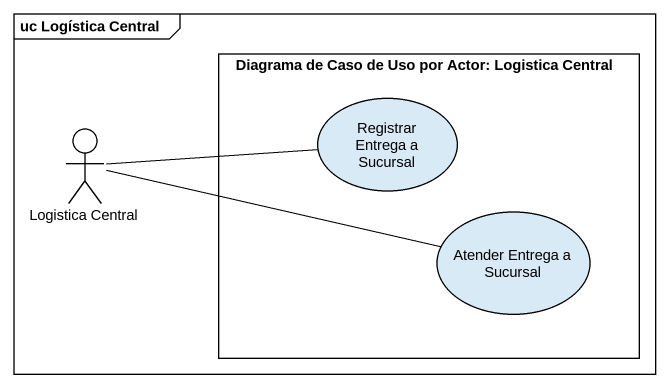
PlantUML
@startuml
mainframe uc Logística Central
rectangle "Diagrama de Caso de Uso por Actor: Logistica Central" as Diagrama_de_Caso_de_Uso_por {
  usecase "Registrar Entrega a Sucursal" as Registrar_Entrega_a_Sucursal
  usecase "Atender Entrega a Sucursal" as Atender_Entrega_a_Sucursal
}
actor "Logistica Central" as Logistica_Central
Logistica_Central -right- Registrar_Entrega_a_Sucursal
Logistica_Central -right- Atender_Entrega_a_Sucursal
@enduml
